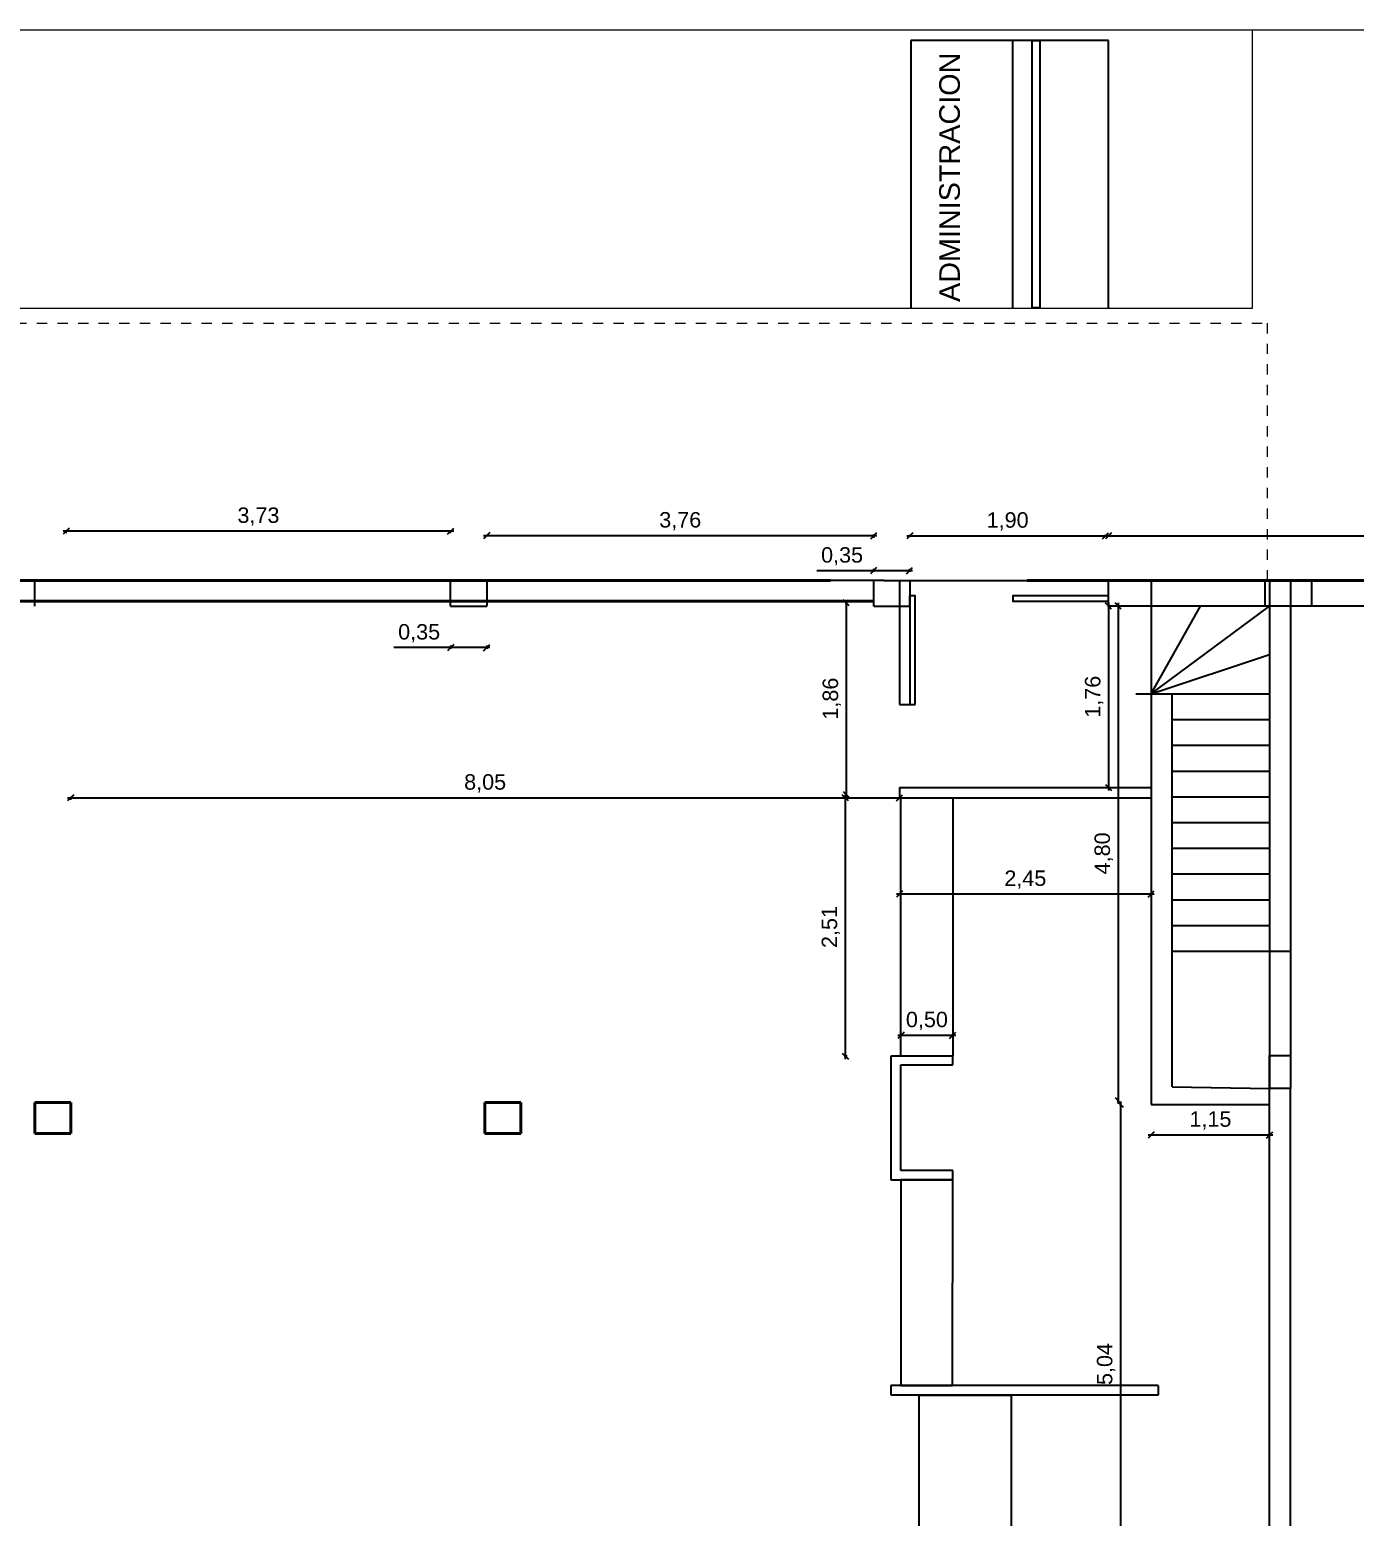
# Model space of a CAD drawing. Header units: inches. Extents: x 34.1 to 92.4, y 59.8 to 125.
# Drawn here: x 65.9 to 78.76, y 106.25 to 120.69 of the extents above; entities that cross this region are included whole.
import ezdxf

# ---------------------------------------------------------------- set-up
doc = ezdxf.new("R2010")
doc.units = ezdxf.units.IN
doc.header["$MEASUREMENT"] = 0
doc.linetypes.add('CONTINUA', pattern=[0])
doc.linetypes.add('HIDDEN', pattern=[0.375, 0.25, -0.125])
doc.layers.add('.1', color=251, linetype='Continuous', lineweight=9)
doc.layers.add('MAMPOSTERIA', color=7, linetype='Continuous')
doc.styles.get("Standard").update_dxf_attribs({"font": 'arial.ttf'})
doc.styles.add('style1', font='arial.ttf', dxfattribs={"height": 0.15})
doc.dimstyles.new('LUCAS', dxfattribs={"dimtxt": 2.5, "dimasz": 0.06, "dimexe": 0.01, "dimexo": 0.35, "dimgap": 0.05, "dimtad": 1, "dimzin": 1, "dimtxsty": 'style1', "dimblk": 'OBLIQUE', "dimcen": 0.09, "dimdle": 0.03, "dimclrd": 256, "dimclre": 256, "dimclrt": 256, "dimazin": 0, "dimtfac": 1, "dimtmove": 0, "dimatfit": 3, "dimldrblk": 'NONE', "dimfxl": 1, "dimlwd": -1, "dimlwe": -1, "dimarcsym": 0})

# ---------------------------------------------------------------- blocks, each defined once
blk = doc.blocks.new('_Oblique')
at = {"layer": '.1', "color": 0, "linetype": 'CONTINUA', "lineweight": -2}
blk.add_line((-0.5, -0.5), (0.5, 0.5), dxfattribs=at)
blk = doc.blocks.new('*D56')
at = {"layer": 'DEFPOINTS', "color": 0, "transparency": 16777216}
for p in [(66.252, 115.816), (66.252, 115.336), (69.986, 115.336)]:
    blk.add_point(p, dxfattribs=at)
at = {"layer": 'MAMPOSTERIA', "transparency": 16777216}
for p, q in [((70.016, 115.816), (66.222, 115.816)), ((66.252, 115.796), (66.252, 115.826))]:
    blk.add_line(p, q, dxfattribs=at)
at = {"layer": 'MAMPOSTERIA', "linetype": 'ByBlock', "transparency": 16777216}
blk.add_line((69.986, 115.796), (69.986, 115.826), dxfattribs=at)
at = {"layer": 'MAMPOSTERIA', "transparency": 16777216, "xscale": 0.06, "yscale": 0.06, "zscale": 0.06, "rotation": 180}
blk.add_blockref('_Oblique', (66.252, 115.816), dxfattribs=at)
at = {"layer": 'MAMPOSTERIA', "transparency": 16777216, "xscale": 0.06, "yscale": 0.06, "zscale": 0.06}
blk.add_blockref('_Oblique', (69.986, 115.816), dxfattribs=at)
at = {"layer": 'MAMPOSTERIA', "transparency": 16777216, "insert": (68.119, 115.957), "char_height": 0.15, "attachment_point": 5, "style": 'style1'}
blk.add_mtext('3,73', dxfattribs=at)
blk = doc.blocks.new('_None')
blk = doc.blocks.new('*D65')
at = {"layer": 'DEFPOINTS', "color": 0, "transparency": 16777216}
for p in [(74.093, 115.833), (74.443, 115.835), (74.093, 115.431)]:
    blk.add_point(p, dxfattribs=at)
at = {"layer": 'MAMPOSTERIA', "transparency": 16777216}
for p, q in [((74.093, 115.431), (73.542, 115.431)), ((74.093, 115.451), (74.093, 115.421)), ((74.473, 115.431), (74.093, 115.431))]:
    blk.add_line(p, q, dxfattribs=at)
at = {"layer": 'MAMPOSTERIA', "linetype": 'ByBlock', "transparency": 16777216}
blk.add_line((74.443, 115.451), (74.443, 115.421), dxfattribs=at)
at = {"layer": 'MAMPOSTERIA', "transparency": 16777216, "xscale": 0.06, "yscale": 0.06, "zscale": 0.06, "rotation": 180}
blk.add_blockref('_Oblique', (74.093, 115.431), dxfattribs=at)
at = {"layer": 'MAMPOSTERIA', "transparency": 16777216, "xscale": 0.06, "yscale": 0.06, "zscale": 0.06}
blk.add_blockref('_Oblique', (74.443, 115.431), dxfattribs=at)
at = {"layer": 'MAMPOSTERIA', "transparency": 16777216, "insert": (73.788, 115.571), "char_height": 0.15, "attachment_point": 5, "style": 'style1'}
blk.add_mtext('0,35', dxfattribs=at)
blk = doc.blocks.new('*D70')
at = {"layer": 'DEFPOINTS', "color": 0, "transparency": 16777216}
for p in [(74.446, 115.706), (76.346, 115.77), (76.346, 115.706)]:
    blk.add_point(p, dxfattribs=at)
at = {"layer": 'MAMPOSTERIA', "transparency": 16777216}
for p, q in [((74.416, 115.77), (76.376, 115.77)), ((76.346, 115.77), (76.346, 115.78))]:
    blk.add_line(p, q, dxfattribs=at)
at = {"layer": 'MAMPOSTERIA', "linetype": 'ByBlock', "transparency": 16777216}
blk.add_line((74.446, 115.77), (74.446, 115.78), dxfattribs=at)
at = {"layer": 'MAMPOSTERIA', "transparency": 16777216, "xscale": 0.06, "yscale": 0.06, "zscale": 0.06, "rotation": 180}
blk.add_blockref('_Oblique', (74.446, 115.77), dxfattribs=at)
at = {"layer": 'MAMPOSTERIA', "transparency": 16777216, "xscale": 0.06, "yscale": 0.06, "zscale": 0.06}
blk.add_blockref('_Oblique', (76.346, 115.77), dxfattribs=at)
at = {"layer": 'MAMPOSTERIA', "transparency": 16777216, "insert": (75.396, 115.91), "char_height": 0.15, "attachment_point": 5, "style": 'style1'}
blk.add_mtext('1,90', dxfattribs=at)
blk = doc.blocks.new('*D71')
at = {"layer": 'DEFPOINTS', "color": 0, "transparency": 16777216}
for p in [(69.986, 115.086), (70.336, 115.088), (69.986, 114.684)]:
    blk.add_point(p, dxfattribs=at)
at = {"layer": 'MAMPOSTERIA', "transparency": 16777216}
for p, q in [((69.986, 114.684), (69.435, 114.684)), ((69.986, 114.704), (69.986, 114.674)), ((70.366, 114.684), (69.986, 114.684))]:
    blk.add_line(p, q, dxfattribs=at)
at = {"layer": 'MAMPOSTERIA', "linetype": 'ByBlock', "transparency": 16777216}
blk.add_line((70.336, 114.704), (70.336, 114.674), dxfattribs=at)
at = {"layer": 'MAMPOSTERIA', "transparency": 16777216, "xscale": 0.06, "yscale": 0.06, "zscale": 0.06, "rotation": 180}
blk.add_blockref('_Oblique', (69.986, 114.684), dxfattribs=at)
at = {"layer": 'MAMPOSTERIA', "transparency": 16777216, "xscale": 0.06, "yscale": 0.06, "zscale": 0.06}
blk.add_blockref('_Oblique', (70.336, 114.684), dxfattribs=at)
at = {"layer": 'MAMPOSTERIA', "transparency": 16777216, "insert": (69.68, 114.824), "char_height": 0.15, "attachment_point": 5, "style": 'style1'}
blk.add_mtext('0,35', dxfattribs=at)
blk = doc.blocks.new('*D72')
at = {"layer": 'DEFPOINTS', "color": 0, "transparency": 16777216}
for p in [(70.336, 115.816), (74.096, 115.772), (74.096, 115.336)]:
    blk.add_point(p, dxfattribs=at)
at = {"layer": 'MAMPOSTERIA', "transparency": 16777216}
for p, q in [((74.096, 115.752), (74.096, 115.782)), ((70.306, 115.772), (74.126, 115.772))]:
    blk.add_line(p, q, dxfattribs=at)
at = {"layer": 'MAMPOSTERIA', "linetype": 'ByBlock', "transparency": 16777216}
blk.add_line((70.336, 115.772), (70.336, 115.762), dxfattribs=at)
at = {"layer": 'MAMPOSTERIA', "transparency": 16777216, "xscale": 0.06, "yscale": 0.06, "zscale": 0.06, "rotation": 180}
blk.add_blockref('_Oblique', (70.336, 115.772), dxfattribs=at)
at = {"layer": 'MAMPOSTERIA', "transparency": 16777216, "xscale": 0.06, "yscale": 0.06, "zscale": 0.06}
blk.add_blockref('_Oblique', (74.096, 115.772), dxfattribs=at)
at = {"layer": 'MAMPOSTERIA', "transparency": 16777216, "insert": (72.216, 115.912), "char_height": 0.15, "attachment_point": 5, "style": 'style1'}
blk.add_mtext('3,76', dxfattribs=at)
blk = doc.blocks.new('*D76')
at = {"layer": 'DEFPOINTS', "color": 0, "transparency": 16777216}
for p in [(76.791, 110.284), (77.941, 110.284), (77.941, 109.952)]:
    blk.add_point(p, dxfattribs=at)
at = {"layer": 'MAMPOSTERIA', "transparency": 16777216}
for p, q in [((76.761, 109.952), (77.971, 109.952)), ((77.941, 109.952), (77.941, 109.942))]:
    blk.add_line(p, q, dxfattribs=at)
at = {"layer": 'MAMPOSTERIA', "linetype": 'ByBlock', "transparency": 16777216}
blk.add_line((76.791, 109.952), (76.791, 109.942), dxfattribs=at)
at = {"layer": 'MAMPOSTERIA', "transparency": 16777216, "xscale": 0.06, "yscale": 0.06, "zscale": 0.06, "rotation": 180}
blk.add_blockref('_Oblique', (76.791, 109.952), dxfattribs=at)
at = {"layer": 'MAMPOSTERIA', "transparency": 16777216, "xscale": 0.06, "yscale": 0.06, "zscale": 0.06}
blk.add_blockref('_Oblique', (77.941, 109.952), dxfattribs=at)
at = {"layer": 'MAMPOSTERIA', "transparency": 16777216, "insert": (77.366, 110.092), "char_height": 0.15, "attachment_point": 5, "style": 'style1'}
blk.add_mtext('1,15', dxfattribs=at)
blk = doc.blocks.new('*D77')
at = {"layer": 'DEFPOINTS', "color": 0, "transparency": 16777216}
for p in [(76.791, 115.088), (76.469, 110.284), (76.791, 110.284)]:
    blk.add_point(p, dxfattribs=at)
at = {"layer": 'MAMPOSTERIA', "linetype": 'ByBlock', "transparency": 16777216}
blk.add_line((76.469, 115.088), (76.459, 115.088), dxfattribs=at)
at = {"layer": 'MAMPOSTERIA', "transparency": 16777216}
for p, q in [((76.469, 115.118), (76.469, 110.254)), ((76.469, 110.284), (76.459, 110.284))]:
    blk.add_line(p, q, dxfattribs=at)
at = {"layer": 'MAMPOSTERIA', "transparency": 16777216, "xscale": 0.06, "yscale": 0.06, "zscale": 0.06}
for p, rotation in [((76.469, 115.088), 90), ((76.469, 110.284), 270)]:
    blk.add_blockref('_Oblique', p, dxfattribs=dict(at, rotation=rotation))
at = {"layer": 'MAMPOSTERIA', "transparency": 16777216, "insert": (76.329, 112.686), "char_height": 0.15, "attachment_point": 5, "rotation": 90, "style": 'style1'}
blk.add_mtext('4,80', dxfattribs=at)
blk = doc.blocks.new('*D78')
at = {"layer": 'DEFPOINTS', "color": 0, "transparency": 16777216}
for p in [(76.773, 110.248), (76.492, 105.205), (76.773, 105.205)]:
    blk.add_point(p, dxfattribs=at)
at = {"layer": 'MAMPOSTERIA', "linetype": 'ByBlock', "transparency": 16777216}
blk.add_line((76.492, 110.248), (76.482, 110.248), dxfattribs=at)
at = {"layer": 'MAMPOSTERIA', "transparency": 16777216}
for p, q in [((76.492, 110.278), (76.492, 105.175)), ((76.492, 105.205), (76.482, 105.205))]:
    blk.add_line(p, q, dxfattribs=at)
at = {"layer": 'MAMPOSTERIA', "transparency": 16777216, "xscale": 0.06, "yscale": 0.06, "zscale": 0.06}
for p, rotation in [((76.492, 110.248), 90), ((76.492, 105.205), 270)]:
    blk.add_blockref('_Oblique', p, dxfattribs=dict(at, rotation=rotation))
at = {"layer": 'MAMPOSTERIA', "transparency": 16777216, "insert": (76.352, 107.727), "char_height": 0.15, "attachment_point": 5, "rotation": 90, "style": 'style1'}
blk.add_mtext('5,04', dxfattribs=at)
blk = doc.blocks.new('*D93')
at = {"layer": 'DEFPOINTS', "color": 0, "transparency": 16777216}
for p in [(74.346, 113.276), (74.346, 113.226), (66.296, 110.266)]:
    blk.add_point(p, dxfattribs=at)
at = {"layer": 'MAMPOSTERIA', "transparency": 16777216}
for p, q in [((66.266, 113.226), (74.376, 113.226)), ((74.346, 113.226), (74.346, 113.216))]:
    blk.add_line(p, q, dxfattribs=at)
at = {"layer": 'MAMPOSTERIA', "linetype": 'ByBlock', "transparency": 16777216}
blk.add_line((66.296, 113.206), (66.296, 113.236), dxfattribs=at)
at = {"layer": 'MAMPOSTERIA', "transparency": 16777216, "xscale": 0.06, "yscale": 0.06, "zscale": 0.06, "rotation": 180}
blk.add_blockref('_Oblique', (66.296, 113.226), dxfattribs=at)
at = {"layer": 'MAMPOSTERIA', "transparency": 16777216, "xscale": 0.06, "yscale": 0.06, "zscale": 0.06}
blk.add_blockref('_Oblique', (74.346, 113.226), dxfattribs=at)
at = {"layer": 'MAMPOSTERIA', "transparency": 16777216, "insert": (70.321, 113.366), "char_height": 0.15, "attachment_point": 5, "style": 'style1'}
blk.add_mtext('8,05', dxfattribs=at)
blk = doc.blocks.new('*D96')
at = {"layer": 'DEFPOINTS', "color": 0, "transparency": 16777216}
for p in [(74.621, 113.226), (73.819, 110.717), (74.36, 110.717)]:
    blk.add_point(p, dxfattribs=at)
at = {"layer": 'MAMPOSTERIA', "linetype": 'ByBlock', "transparency": 16777216}
blk.add_line((73.839, 113.226), (73.809, 113.226), dxfattribs=at)
at = {"layer": 'MAMPOSTERIA', "transparency": 16777216}
for p, q in [((73.819, 113.256), (73.819, 110.687)), ((73.839, 110.717), (73.809, 110.717))]:
    blk.add_line(p, q, dxfattribs=at)
at = {"layer": 'MAMPOSTERIA', "transparency": 16777216, "xscale": 0.06, "yscale": 0.06, "zscale": 0.06}
for p, rotation in [((73.819, 113.226), 90), ((73.819, 110.717), 270)]:
    blk.add_blockref('_Oblique', p, dxfattribs=dict(at, rotation=rotation))
at = {"layer": 'MAMPOSTERIA', "transparency": 16777216, "insert": (73.679, 111.971), "char_height": 0.15, "attachment_point": 5, "rotation": 90, "style": 'style1'}
blk.add_mtext('2,51', dxfattribs=at)
blk = doc.blocks.new('*D97')
at = {"layer": 'DEFPOINTS', "color": 0, "transparency": 16777216}
for p in [(73.828, 115.12), (73.828, 113.258), (73.828, 113.258)]:
    blk.add_point(p, dxfattribs=at)
at = {"layer": 'MAMPOSTERIA', "linetype": 'ByBlock', "transparency": 16777216}
blk.add_line((73.828, 115.12), (73.818, 115.12), dxfattribs=at)
at = {"layer": 'MAMPOSTERIA', "transparency": 16777216}
for p, q in [((73.828, 115.15), (73.828, 113.228)), ((73.828, 113.258), (73.818, 113.258))]:
    blk.add_line(p, q, dxfattribs=at)
at = {"layer": 'MAMPOSTERIA', "transparency": 16777216, "xscale": 0.06, "yscale": 0.06, "zscale": 0.06}
for p, rotation in [((73.828, 115.12), 90), ((73.828, 113.258), 270)]:
    blk.add_blockref('_Oblique', p, dxfattribs=dict(at, rotation=rotation))
at = {"layer": 'MAMPOSTERIA', "transparency": 16777216, "insert": (73.688, 114.189), "char_height": 0.15, "attachment_point": 5, "rotation": 90, "style": 'style1'}
blk.add_mtext('1,86', dxfattribs=at)
blk = doc.blocks.new('*D98')
at = {"layer": 'DEFPOINTS', "color": 0, "transparency": 16777216}
for p in [(74.36, 110.919), (74.36, 110.717), (74.863, 110.715)]:
    blk.add_point(p, dxfattribs=at)
at = {"layer": 'MAMPOSTERIA', "transparency": 16777216}
for p, q in [((74.893, 110.919), (74.33, 110.919)), ((74.36, 110.919), (74.36, 110.929))]:
    blk.add_line(p, q, dxfattribs=at)
at = {"layer": 'MAMPOSTERIA', "linetype": 'ByBlock', "transparency": 16777216}
blk.add_line((74.863, 110.919), (74.863, 110.929), dxfattribs=at)
at = {"layer": 'MAMPOSTERIA', "transparency": 16777216, "xscale": 0.06, "yscale": 0.06, "zscale": 0.06, "rotation": 180}
blk.add_blockref('_Oblique', (74.36, 110.919), dxfattribs=at)
at = {"layer": 'MAMPOSTERIA', "transparency": 16777216, "xscale": 0.06, "yscale": 0.06, "zscale": 0.06}
blk.add_blockref('_Oblique', (74.863, 110.919), dxfattribs=at)
at = {"layer": 'MAMPOSTERIA', "transparency": 16777216, "insert": (74.612, 111.059), "char_height": 0.15, "attachment_point": 5, "style": 'style1'}
blk.add_mtext('0,50', dxfattribs=at)
blk = doc.blocks.new('*D99')
at = {"layer": 'DEFPOINTS', "color": 0, "transparency": 16777216}
for p in [(74.346, 112.479), (76.791, 112.479), (74.346, 112.291)]:
    blk.add_point(p, dxfattribs=at)
at = {"layer": 'MAMPOSTERIA', "transparency": 16777216}
for p, q in [((76.821, 112.291), (74.316, 112.291)), ((74.346, 112.291), (74.346, 112.281))]:
    blk.add_line(p, q, dxfattribs=at)
at = {"layer": 'MAMPOSTERIA', "linetype": 'ByBlock', "transparency": 16777216}
blk.add_line((76.791, 112.291), (76.791, 112.281), dxfattribs=at)
at = {"layer": 'MAMPOSTERIA', "transparency": 16777216, "xscale": 0.06, "yscale": 0.06, "zscale": 0.06, "rotation": 180}
blk.add_blockref('_Oblique', (74.346, 112.291), dxfattribs=at)
at = {"layer": 'MAMPOSTERIA', "transparency": 16777216, "xscale": 0.06, "yscale": 0.06, "zscale": 0.06}
blk.add_blockref('_Oblique', (76.791, 112.291), dxfattribs=at)
at = {"layer": 'MAMPOSTERIA', "transparency": 16777216, "insert": (75.568, 112.431), "char_height": 0.15, "attachment_point": 5, "style": 'style1'}
blk.add_mtext('2,45', dxfattribs=at)
blk = doc.blocks.new('*D100')
at = {"layer": 'DEFPOINTS', "color": 0, "transparency": 16777216}
for p in [(76.376, 115.088), (76.376, 113.326), (76.376, 113.326)]:
    blk.add_point(p, dxfattribs=at)
at = {"layer": 'MAMPOSTERIA', "linetype": 'ByBlock', "transparency": 16777216}
blk.add_line((76.376, 115.088), (76.366, 115.088), dxfattribs=at)
at = {"layer": 'MAMPOSTERIA', "transparency": 16777216}
for p, q in [((76.376, 115.118), (76.376, 113.296)), ((76.376, 113.326), (76.366, 113.326))]:
    blk.add_line(p, q, dxfattribs=at)
at = {"layer": 'MAMPOSTERIA', "transparency": 16777216, "xscale": 0.06, "yscale": 0.06, "zscale": 0.06}
for p, rotation in [((76.376, 115.088), 90), ((76.376, 113.326), 270)]:
    blk.add_blockref('_Oblique', p, dxfattribs=dict(at, rotation=rotation))
at = {"layer": 'MAMPOSTERIA', "transparency": 16777216, "insert": (76.236, 114.207), "char_height": 0.15, "attachment_point": 5, "rotation": 90, "style": 'style1'}
blk.add_mtext('1,76', dxfattribs=at)
blk = doc.blocks.new('*D102')
at = {"layer": 'DEFPOINTS', "color": 0, "transparency": 16777216}
for p in [(76.376, 115.706), (90.796, 115.77), (90.796, 115.706)]:
    blk.add_point(p, dxfattribs=at)
at = {"layer": 'MAMPOSTERIA', "transparency": 16777216}
for p, q in [((76.346, 115.77), (90.826, 115.77)), ((90.796, 115.77), (90.796, 115.78))]:
    blk.add_line(p, q, dxfattribs=at)
at = {"layer": 'MAMPOSTERIA', "linetype": 'ByBlock', "transparency": 16777216}
blk.add_line((76.376, 115.77), (76.376, 115.78), dxfattribs=at)
at = {"layer": 'MAMPOSTERIA', "transparency": 16777216, "xscale": 0.06, "yscale": 0.06, "zscale": 0.06, "rotation": 180}
blk.add_blockref('_Oblique', (76.376, 115.77), dxfattribs=at)
at = {"layer": 'MAMPOSTERIA', "transparency": 16777216, "xscale": 0.06, "yscale": 0.06, "zscale": 0.06}
blk.add_blockref('_Oblique', (90.796, 115.77), dxfattribs=at)
at = {"layer": 'MAMPOSTERIA', "transparency": 16777216, "insert": (83.586, 115.91), "char_height": 0.15, "attachment_point": 5, "style": 'style1'}
blk.add_mtext('14,42', dxfattribs=at)

msp = doc.modelspace()

# ---------------------------------------------------------------- linework, layer by layer
at = {"color": 9, "linetype": 'CONTINUA', "lineweight": 15, "ltscale": 0.03}
for p, q in [((52.416, 120.685), (90.236, 120.685)), ((77.776, 117.981), (77.776, 120.685)), ((52.416, 117.981), (77.776, 117.981)), ((73.676, 115.336), (75.586, 115.336))]:
    msp.add_line(p, q, dxfattribs=at)
at = {"color": 9, "linetype": 'HIDDEN', "lineweight": 15, "ltscale": 0.03}
for p in [(42.767, 117.836), (77.92, 115.336)]:
    msp.add_line(p, (77.92, 117.836), dxfattribs=at)
at = {"color": 3, "linetype": 'CONTINUA', "lineweight": 40}
for p, q in [((64.936, 115.336), (73.676, 115.336)), ((75.586, 115.336), (88.516, 115.336)), ((64.936, 115.136), (74.096, 115.136))]:
    msp.add_line(p, q, dxfattribs=at)
at = {"color": 3, "linetype": 'CONTINUA', "lineweight": 40, "ltscale": 0.03}
for p, q in [((65.946, 110.266), (65.946, 109.966)), ((66.296, 110.266), (65.946, 110.266)), ((66.296, 109.966), (66.296, 110.266)), ((70.319, 110.266), (70.319, 109.966)), ((70.669, 110.266), (70.319, 110.266)), ((70.669, 109.966), (70.669, 110.266)), ((65.946, 109.966), (66.296, 109.966)), ((70.319, 109.966), (70.669, 109.966))]:
    msp.add_line(p, q, dxfattribs=at)
at = {"layer": 'MAMPOSTERIA'}
for p, q in [((76.376, 120.581), (74.456, 120.581)), ((74.456, 120.581), (74.456, 117.981)), ((75.445, 117.981), (75.445, 120.581)), ((76.376, 117.981), (76.376, 120.581)), ((65.946, 115.086), (65.946, 115.336)), ((65.946, 115.336), (66.396, 115.336)), ((74.196, 115.336), (66.396, 115.336)), ((69.986, 115.341), (70.436, 115.341)), ((69.986, 115.086), (69.986, 115.336)), ((70.336, 115.336), (70.336, 115.086)), ((74.096, 115.086), (74.096, 115.336)), ((74.196, 115.336), (76.376, 115.336)), ((74.346, 115.326), (74.346, 114.131)), ((74.446, 115.336), (74.446, 115.086)), ((74.446, 115.326), (74.446, 114.131)), ((78.583, 115.336), (76.376, 115.336)), ((76.376, 115.088), (76.376, 115.336)), ((76.791, 115.336), (76.791, 111.236)), ((77.433, 115.336), (89.197, 115.336)), ((77.896, 115.088), (77.896, 115.338)), ((77.941, 115.336), (77.941, 110.406)), ((78.143, 115.338), (78.143, 110.408)), ((78.346, 115.338), (78.346, 115.088)), ((69.986, 115.086), (70.336, 115.088)), ((74.096, 115.086), (74.446, 115.088)), ((74.446, 115.086), (74.446, 115.186)), ((74.498, 114.131), (74.498, 115.186)), ((74.498, 115.186), (74.498, 115.186)), ((74.498, 115.186), (74.498, 115.186)), ((77.896, 115.088), (76.376, 115.088)), ((76.791, 114.236), (77.941, 115.088)), ((76.791, 115.088), (76.791, 110.248)), ((76.791, 114.236), (77.269, 115.088)), ((89.188, 115.088), (77.896, 115.088)), ((76.791, 114.236), (77.941, 114.619)), ((76.641, 114.236), (77.941, 114.236)), ((76.993, 110.42), (76.993, 114.236)), ((74.347, 114.131), (74.447, 114.131)), ((76.993, 113.986), (77.941, 113.986)), ((76.993, 113.736), (77.941, 113.736)), ((76.993, 113.486), (77.941, 113.486)), ((74.346, 113.326), (76.791, 113.326)), ((74.346, 113.326), (74.346, 113.226)), ((74.346, 113.226), (76.791, 113.226)), ((76.993, 113.236), (77.941, 113.236)), ((76.993, 112.986), (77.941, 112.986)), ((76.993, 112.736), (77.941, 112.736)), ((76.993, 112.486), (77.941, 112.486)), ((76.993, 112.236), (77.941, 112.236)), ((76.993, 111.986), (77.941, 111.986)), ((76.993, 111.736), (78.143, 111.736)), ((74.36, 110.717), (74.26, 110.717)), ((74.26, 110.717), (74.26, 109.517)), ((74.36, 109.607), (74.36, 110.634)), ((74.36, 110.634), (74.863, 110.634)), ((74.863, 110.634), (74.863, 110.717)), ((76.993, 110.42), (77.941, 110.402)), ((77.941, 105.576), (77.941, 110.406)), ((78.143, 105.578), (78.143, 110.408)), ((76.791, 110.248), (77.941, 110.248)), ((74.863, 109.607), (74.36, 109.607)), ((74.863, 109.517), (74.863, 109.607)), ((74.26, 109.517), (74.863, 109.517)), ((74.36, 109.517), (74.36, 109.411)), ((74.36, 109.517), (74.36, 107.517)), ((74.863, 109.517), (74.36, 109.517)), ((74.86, 107.517), (74.863, 109.517)), ((76.858, 107.52), (74.26, 107.517)), ((74.26, 107.517), (74.26, 107.427)), ((74.26, 107.427), (74.861, 107.423)), ((74.26, 107.427), (76.86, 107.427)), ((74.36, 107.517), (74.86, 107.517)), ((75.26, 107.423), (74.86, 107.424)), ((76.858, 107.52), (76.858, 107.427))]:
    msp.add_line(p, q, dxfattribs=at)
for points in [[(75.636, 120.581), (75.71, 120.581), (75.71, 117.984), (75.636, 117.984)], [(74.498, 114.131), (74.497, 115.186), (74.446, 115.186), (74.447, 114.131)], [(76.376, 115.187), (75.445, 115.186), (75.446, 115.135), (76.376, 115.136)], [(74.863, 113.226), (74.863, 110.717), (74.36, 110.717), (74.36, 113.226)], [(77.941, 110.723), (78.143, 110.723), (78.143, 110.402), (77.941, 110.402)], [(75.432, 103.423), (74.536, 103.423), (74.536, 107.423), (75.432, 107.423)]]:
    msp.add_lwpolyline(points, close=True, dxfattribs=at)

# ---------------------------------------------------------------- texts
at = {"color": 9, "linetype": 'CONTINUA', "lineweight": 15}
msp.add_text('ADMINISTRACION', height=0.2, rotation=90, dxfattribs=at).set_placement((74.932, 118.041))

# ---------------------------------------------------------------- dimensions: what is measured, and where the dimension line sits
at = {"layer": 'MAMPOSTERIA'}
for base, p1, p2, picture, middle in [((66.252, 115.816), (69.986, 115.336), (66.252, 115.336), '*D56', (68.119, 115.957)), ((74.096, 115.772), (70.336, 115.816), (74.096, 115.336), '*D72', (72.216, 115.912)), ((76.346, 115.77), (74.446, 115.706), (76.346, 115.706), '*D70', (75.396, 115.91)), ((90.796, 115.77), (76.376, 115.706), (90.796, 115.706), '*D102', (83.586, 115.91)), ((74.093, 115.431), (74.443, 115.835), (74.093, 115.833), '*D65', (73.788, 115.571)), ((69.986, 114.684), (70.336, 115.088), (69.986, 115.086), '*D71', (69.68, 114.824)), ((74.346, 113.226), (66.296, 110.266), (74.346, 113.276), '*D93', (70.321, 113.366)), ((74.3455, 112.2906), (76.7907, 112.4792), (74.3455, 112.4792), '*D99', (75.5681, 112.4308)), ((74.36, 110.919), (74.863, 110.715), (74.36, 110.717), '*D98', (74.612, 111.059)), ((77.941, 109.952), (76.791, 110.284), (77.941, 110.284), '*D76', (77.366, 110.092))]:
    dim = msp.add_linear_dim(base=base, p1=p1, p2=p2, dimstyle='LUCAS', override={"dimfxl": 0.02, "dimfxlon": 1}, dxfattribs=at)
    dim.commit()
    dim.dimension.update_dxf_attribs({"geometry": picture, "text_midpoint": middle})
for base, p1, p2, picture, middle in [((73.828, 113.258), (73.828, 115.12), (73.828, 113.258), '*D97', (73.688, 114.189)), ((76.376, 113.326), (76.376, 115.088), (76.376, 113.326), '*D100', (76.236, 114.207)), ((76.469, 110.284), (76.791, 115.088), (76.791, 110.284), '*D77', (76.329, 112.686)), ((73.819, 110.717), (74.621, 113.226), (74.36, 110.717), '*D96', (73.679, 111.971)), ((76.492, 105.205), (76.773, 110.248), (76.773, 105.205), '*D78', (76.352, 107.727))]:
    dim = msp.add_linear_dim(base=base, p1=p1, p2=p2, angle=90, dimstyle='LUCAS', override={"dimfxl": 0.02, "dimfxlon": 1}, dxfattribs=at)
    dim.commit()
    dim.dimension.update_dxf_attribs({"geometry": picture, "text_midpoint": middle})

doc.saveas('drawing.dxf')
